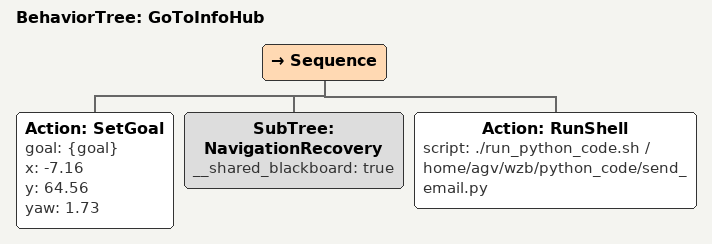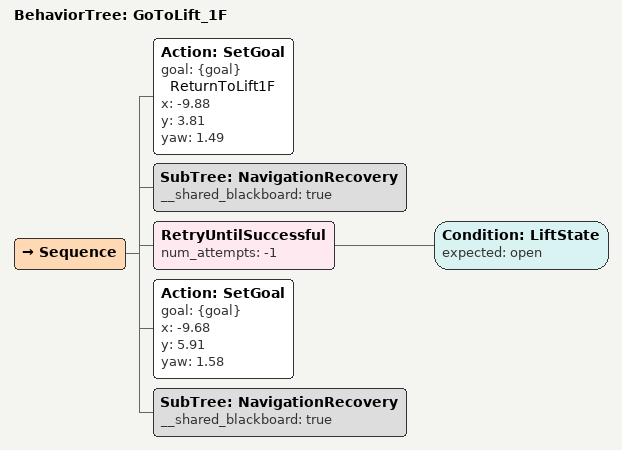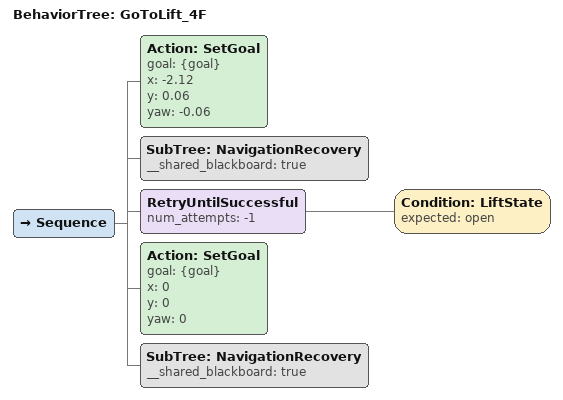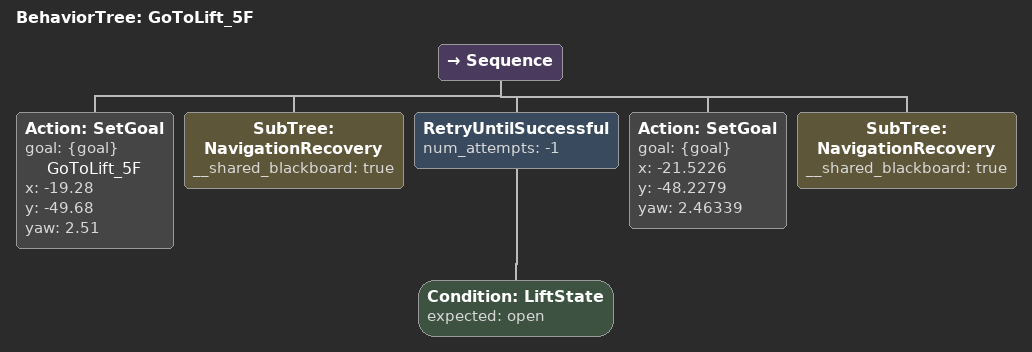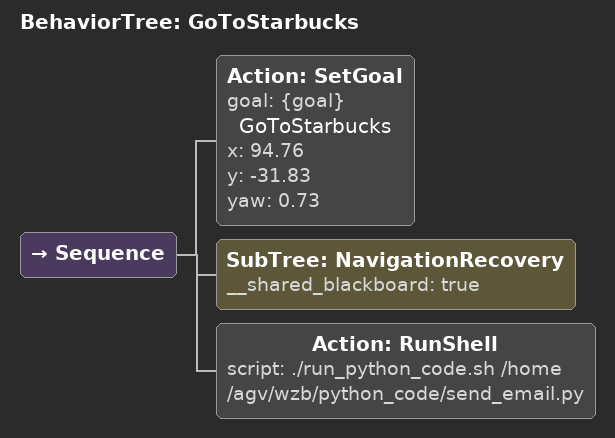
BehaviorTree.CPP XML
<BehaviorTree ID="GoToInfoHub">
    <Sequence>
        <Action ID="SetGoal" goal="{goal}" x="-7.16" y="64.56" yaw="1.73"/>
        <SubTree ID="NavigationRecovery" __shared_blackboard="true"/>
        <Action ID="RunShell" script="./run_python_code.sh /home/agv/wzb/python_code/send_email.py"/>
    </Sequence>
</BehaviorTree>

<BehaviorTree ID="GoToLift_1F">
    <Sequence>
        <Action ID="SetGoal" goal="{goal}" name="ReturnToLift1F" x="-9.88" y="3.81" yaw="1.49"/>
        <SubTree ID="NavigationRecovery" __shared_blackboard="true"/>
        <RetryUntilSuccessful num_attempts="-1">
            <Condition ID="LiftState" expected="open"/>
        </RetryUntilSuccessful>
        <Action ID="SetGoal" goal="{goal}" x="-9.68" y="5.91" yaw="1.58"/>
        <SubTree ID="NavigationRecovery" __shared_blackboard="true"/>
    </Sequence>
</BehaviorTree>

<BehaviorTree ID="GoToLift_4F">
    <Sequence>
        <Action ID="SetGoal" goal="{goal}" x="-2.12" y="0.06" yaw="-0.06"/>
        <SubTree ID="NavigationRecovery" __shared_blackboard="true"/>
        <RetryUntilSuccessful num_attempts="-1">
            <Condition ID="LiftState" expected="open"/>
        </RetryUntilSuccessful>
        <Action ID="SetGoal" goal="{goal}" x="0" y="0" yaw="0"/>
        <SubTree ID="NavigationRecovery" __shared_blackboard="true"/>
    </Sequence>
</BehaviorTree>

<BehaviorTree ID="GoToLift_5F">
    <Sequence>
        <Action ID="SetGoal" goal="{goal}" name="GoToLift_5F" x="-19.28" y="-49.68" yaw="2.51"/>
        <SubTree ID="NavigationRecovery" __shared_blackboard="true"/>
        <RetryUntilSuccessful num_attempts="-1">
            <Condition ID="LiftState" expected="open"/>
        </RetryUntilSuccessful>
        <Action ID="SetGoal" goal="{goal}" x="-21.5226" y="-48.2279" yaw="2.46339"/>
        <SubTree ID="NavigationRecovery" __shared_blackboard="true"/>
    </Sequence>
</BehaviorTree>

<BehaviorTree ID="GoToStarbucks">
    <Sequence>
        <Action ID="SetGoal" goal="{goal}" name="GoToStarbucks" x="94.76" y="-31.83" yaw="0.73"/>
        <SubTree ID="NavigationRecovery" __shared_blackboard="true"/>
        <Action ID="RunShell" script="./run_python_code.sh /home/agv/wzb/python_code/send_email.py"/>
    </Sequence>
</BehaviorTree>
